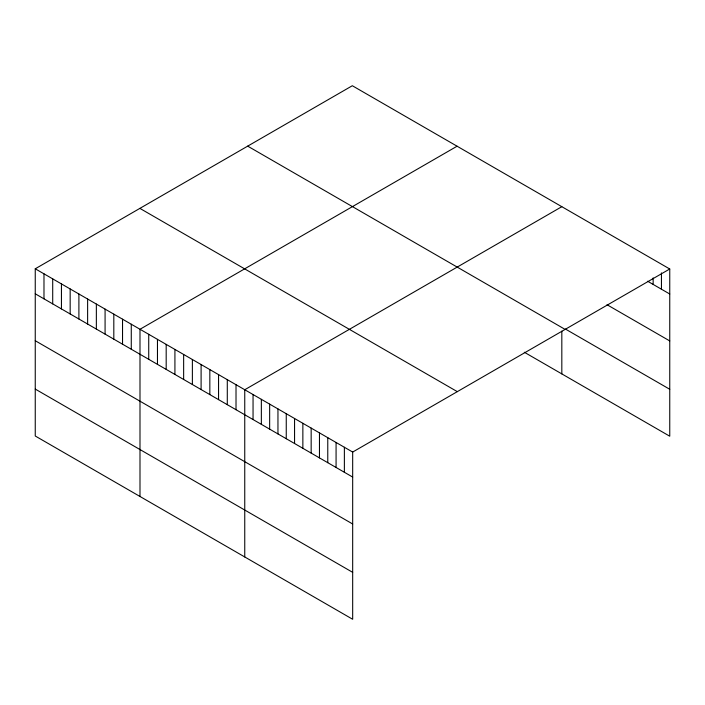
<?xml version="1.0" encoding="UTF-8"?>
<svg xmlns="http://www.w3.org/2000/svg" width="705" height="705" viewBox="0 0 705 705"><rect width="100%" height="100%" fill="white"/><g stroke="black" fill="none" stroke-linecap="round" stroke-linejoin="round"><path stroke-width="1.06" d="M35.25 268.79L352.676 452.055L352.676 619.272L35.25 436.007L35.25 268.79L352.324 85.728L669.75 268.993L669.75 436.21L524.291 352.227M457.078 146.208L139.995 329.27L139.995 496.479M561.823 206.688L244.75 389.75L244.75 556.959M352.676 452.055L669.75 268.993M647.613 281.224L669.75 294.003M607.023 304.719L669.75 340.929M565.516 329.103L669.75 389.275M247.693 146.138L565.11 329.402M139.89 208.38L457.307 391.645M35.25 293.8L352.676 477.065M35.25 340.726L352.676 523.991M35.25 389.081L352.676 572.345M661.449 272.897L661.449 289.209M653.147 277.893L653.147 284.415M561.823 331.138L561.823 373.897M344.375 447.261L344.375 472.271M336.074 442.467L336.074 467.477M327.772 437.682L327.772 462.683M319.462 432.888L319.462 457.889M311.161 428.094L311.161 453.095M302.859 423.3L302.859 448.31M294.558 418.506L294.558 443.515M286.256 413.712L286.256 438.721M277.955 408.918L277.955 433.927M269.654 404.124L269.654 429.133M261.352 399.33L261.352 424.339M253.051 394.544L253.051 419.545M236.016 384.71L236.016 409.711M227.292 379.669L227.292 404.679M218.559 374.628L218.559 399.638M209.834 369.587L209.834 394.597M201.101 364.547L201.101 389.557M192.377 359.506L192.377 384.516M183.644 354.465L183.644 379.475M174.919 349.433L174.919 374.434M166.186 344.392L166.186 369.394M157.462 339.352L157.462 364.362M148.729 334.311L148.729 359.321M131.271 324.23L131.271 349.239M122.538 319.189L122.538 344.199M113.813 314.148L113.813 339.158M105.08 309.107L105.08 334.117M96.356 304.075L96.356 329.076M87.623 299.035L87.623 324.036M78.898 293.994L78.898 319.004M70.165 288.953L70.165 313.963M61.441 283.912L61.441 308.922M52.708 278.872L52.708 303.881M43.983 273.831L43.983 298.841"/></g></svg>
